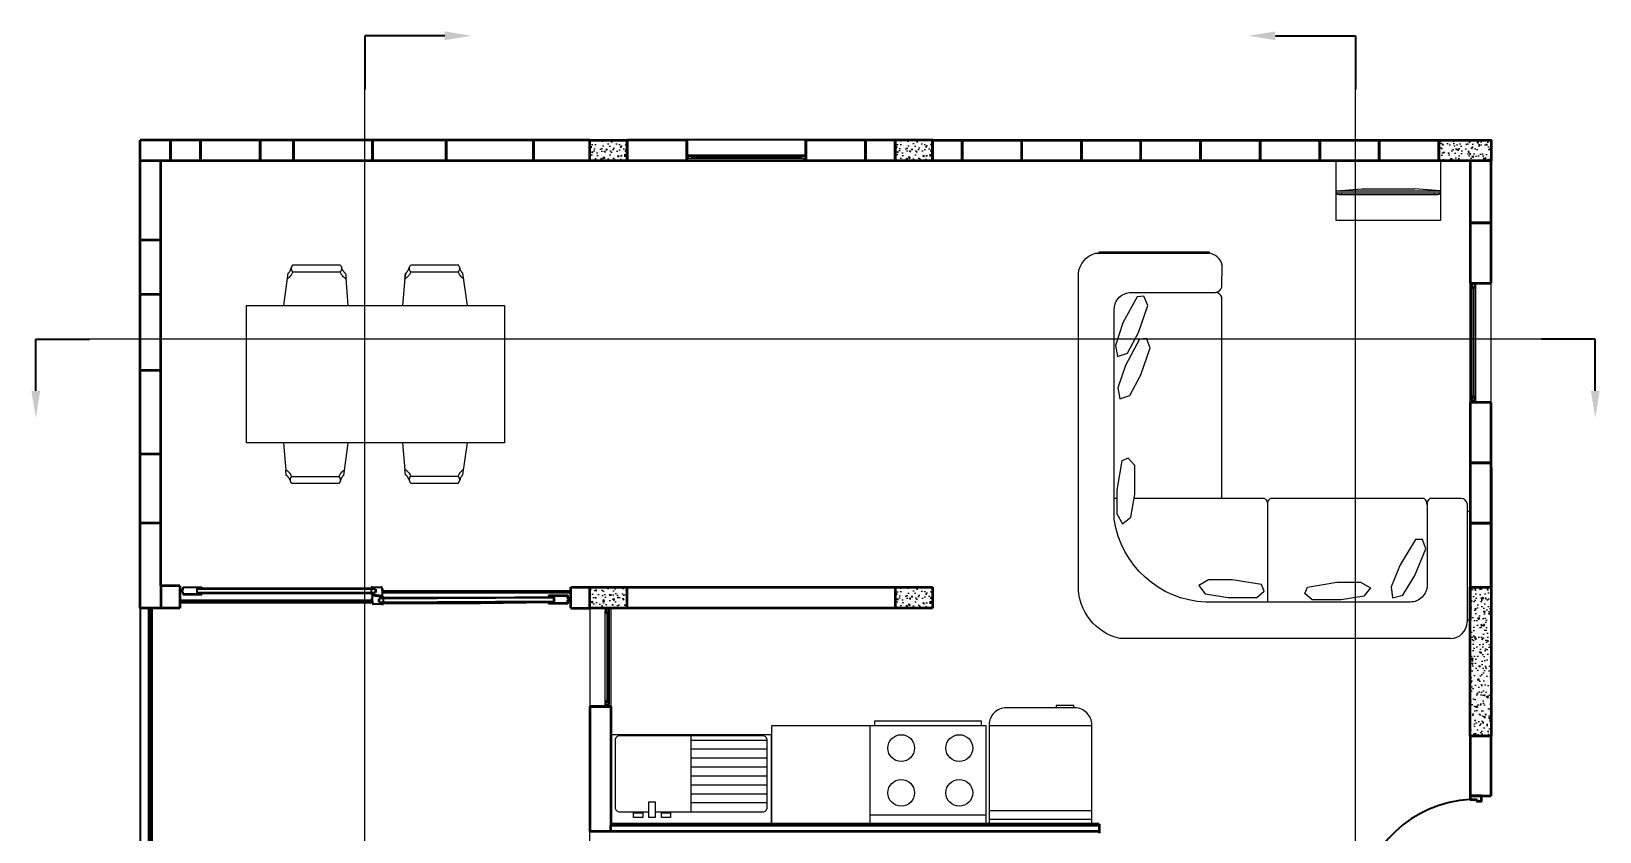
# Model space of a CAD drawing. Header units: inches. Extents: x 15 to 6535, y 214 to 4594.
# Drawn here: x 317.67 to 328.2, y 236.18 to 241.55 of the extents above; entities that cross this region are included whole.
import ezdxf
from ezdxf import colors
from ezdxf.entities.mleader import LeaderData, LeaderLine
from ezdxf.math import Vec2, Vec3

# ---------------------------------------------------------------- set-up
doc = ezdxf.new("R2010")
doc.units = ezdxf.units.IN
doc.header["$MEASUREMENT"] = 0
for name, color, linetype, lineweight in [('A-DOOR-FULL', 4, 'Continuous', 25), ('A-FLOR-FTPT', 6, 'Continuous', 70), ('A-FLOR-PATT', 8, 'Continuous', 18), ('A-FURN', 8, 'Continuous', 18), ('A-GLAZ-FULL', 4, 'Continuous', 18), ('A-WALL-FULL', 7, 'Continuous', 35), ('linee di sezione', 3, 'Continuous', 13)]:
    doc.layers.add(name, color=color, linetype=linetype, lineweight=lineweight)
for name, color, linetype in [('INFISSI_finissimi', 250, 'Continuous'), ('INFISSI_montanti', 30, 'Continuous'), ('INFISSI_vetro', 161, 'Continuous'), ('Layer1', 7, 'Continuous'), ('MURATURE', 5, 'Continuous')]:
    doc.layers.add(name, color=color, linetype=linetype)
doc.styles.get("Standard").update_dxf_attribs({"font": 'Arial.ttf'})

msp = doc.modelspace()

# ---------------------------------------------------------------- hatches: boundary and pattern name
at = {"layer": 'A-FLOR-PATT'}
h = msp.add_hatch(dxfattribs=at)
h.set_pattern_fill('AR-CONC', color=256, scale=0.0005, angle=90, style=0)
h.set_pattern_definition([(140, (238.2658, 259.08838), (0.00796954, 0.091092334), [0.009525, -0.104775]), (85, (238.2658, 259.08838), (-0.09552832, -0.01762141), [0.00762, -0.08382]), (190.451, (238.26646, 259.09597), (-0.08755834, 0.07347125), [0.008095, -0.089045]), (136.1842, (238.2404, 259.08838), (0.02102116, 0.13553952), [0.0142875, -0.1571625]), (186.6356, (238.24215, 259.09967), (-0.12371278, 0.11870212), [0.0121425, -0.1335675]), (81.184, (238.2404, 259.08838), (-0.12371256, 0.1187023), [0.01143, -0.12573]), (111, (238.24675, 259.10108), (0.05113276, 0.07580744), [0.009525, -0.104775]), (56, (238.24675, 259.10108), (-0.09209398, 0.03090101), [0.00762, -0.08382]), (161.4514, (238.25101, 259.10739), (-0.04096143, 0.106708245), [0.008095, -0.089045]), (127.5, (238.265797, 259.088377), (-0.04227752, 0.001544302), [0, -0.082804, 0, -0.08509, 0, -0.0841375]), (97.5, (238.265797, 259.088377), (-0.050090287, 0.033409831), [0, -0.048514, 0, -0.080899, 0, -0.0320675]), (57.5, (238.265797, 259.060056), (0.002864372, 0.067795298), [0, -0.03175, 0, -0.09906, 0, -0.131445]), (47.5, (238.2658, 259.047356), (-0.012713246, 0.07406459), [0, -0.041275, 0, -0.065786, 0, -0.093345])])
h.paths.add_polyline_path([(321.417, 240.819), (321.417, 240.679), (321.667, 240.679), (321.667, 240.819)])
h = msp.add_hatch(dxfattribs=at)
h.set_pattern_fill('AR-CONC', color=256, scale=0.0005, angle=90, style=0)
h.set_pattern_definition([(140, (240.3158, 259.08927), (0.00796954, 0.091092334), [0.009525, -0.104775]), (85, (240.3158, 259.08927), (-0.09552832, -0.01762141), [0.00762, -0.08382]), (190.451, (240.31646, 259.09686), (-0.08755834, 0.07347125), [0.008095, -0.089045]), (136.1842, (240.2904, 259.08927), (0.02102116, 0.13553952), [0.0142875, -0.1571625]), (186.6356, (240.29215, 259.10057), (-0.12371278, 0.11870212), [0.0121425, -0.1335675]), (81.184, (240.2904, 259.08927), (-0.12371256, 0.1187023), [0.01143, -0.12573]), (111, (240.29675, 259.10197), (0.05113276, 0.07580744), [0.009525, -0.104775]), (56, (240.29675, 259.10197), (-0.09209398, 0.03090101), [0.00762, -0.08382]), (161.4514, (240.30101, 259.10829), (-0.04096143, 0.106708245), [0.008095, -0.089045]), (127.5, (240.315797, 259.089272), (-0.04227752, 0.001544302), [0, -0.082804, 0, -0.08509, 0, -0.0841375]), (97.5, (240.315797, 259.08927), (-0.050090287, 0.033409831), [0, -0.048514, 0, -0.080899, 0, -0.0320675]), (57.5, (240.315797, 259.06095), (0.002864372, 0.067795298), [0, -0.03175, 0, -0.09906, 0, -0.131445]), (47.5, (240.3158, 259.04825), (-0.012713246, 0.07406459), [0, -0.041275, 0, -0.065786, 0, -0.093345])])
h.paths.add_polyline_path([(323.467, 240.82), (323.467, 240.68), (323.717, 240.68), (323.717, 240.82)])
h = msp.add_hatch(dxfattribs=at)
h.set_pattern_fill('AR-CONC', color=256, scale=0.0005, angle=90, style=0)
h.set_pattern_definition([(140, (240.3158, 274.09338), (0.00796954, 0.091092334), [0.009525, -0.104775]), (85, (240.3158, 274.09338), (-0.09552832, -0.01762141), [0.00762, -0.08382]), (190.451, (240.31646, 274.10097), (-0.08755834, 0.07347125), [0.008095, -0.089045]), (136.1842, (240.2904, 274.09338), (0.02102116, 0.13553952), [0.0142875, -0.1571625]), (186.6356, (240.29215, 274.10467), (-0.12371278, 0.11870212), [0.0121425, -0.1335675]), (81.184, (240.2904, 274.09338), (-0.12371256, 0.1187023), [0.01143, -0.12573]), (111, (240.29675, 274.10608), (0.05113276, 0.07580744), [0.009525, -0.104775]), (56, (240.29675, 274.10608), (-0.09209398, 0.03090101), [0.00762, -0.08382]), (161.4514, (240.30101, 274.11239), (-0.04096143, 0.106708245), [0.008095, -0.089045]), (127.5, (240.315797, 274.093377), (-0.04227752, 0.001544302), [0, -0.082804, 0, -0.08509, 0, -0.0841375]), (97.5, (240.315797, 274.093377), (-0.050090287, 0.033409831), [0, -0.048514, 0, -0.080899, 0, -0.0320675]), (57.5, (240.315797, 274.065056), (0.002864372, 0.067795298), [0, -0.03175, 0, -0.09906, 0, -0.131445]), (47.5, (240.3158, 274.052356), (-0.012713246, 0.07406459), [0, -0.041275, 0, -0.065786, 0, -0.093345])])
h.paths.add_polyline_path([(327.467, 240.679), (327.467, 240.819), (327.117, 240.819), (327.117, 240.679)])
for points in [[(322.083, 240.69), (322.083, 240.692), (322.069, 240.692), (322.069, 240.713), (322.083, 240.713), (322.083, 240.716), (322.067, 240.716), (322.067, 240.69)], [(322.85, 240.69), (322.85, 240.692), (322.864, 240.692), (322.864, 240.713), (322.85, 240.713), (322.85, 240.716), (322.867, 240.716), (322.867, 240.69)], [(327.363, 239.842), (327.36, 239.842), (327.36, 239.856), (327.339, 239.856), (327.339, 239.842), (327.337, 239.842), (327.337, 239.859), (327.363, 239.859)], [(327.363, 239.075), (327.36, 239.075), (327.36, 239.061), (327.339, 239.061), (327.339, 239.075), (327.337, 239.075), (327.337, 239.059), (327.363, 239.059)], [(321.544, 237.676), (321.544, 237.662), (321.547, 237.662), (321.547, 237.679), (321.52, 237.679), (321.52, 237.676)], [(321.544, 237.021), (321.544, 237.035), (321.547, 237.035), (321.547, 237.019), (321.52, 237.019), (321.52, 237.021)]]:
    msp.add_hatch(color=256, dxfattribs=at).paths.add_polyline_path(points)
h = msp.add_hatch(dxfattribs=at)
h.set_pattern_fill('AR-CONC', color=256, scale=0.0005, angle=90, style=0)
h.set_pattern_definition([(140, (240.3158, 256.08838), (0.00796954, 0.091092334), [0.009525, -0.104775]), (85, (240.3158, 256.08838), (-0.09552832, -0.01762141), [0.00762, -0.08382]), (190.451, (240.31646, 256.09597), (-0.08755834, 0.07347125), [0.008095, -0.089045]), (136.1842, (240.2904, 256.08838), (0.02102116, 0.13553952), [0.0142875, -0.1571625]), (186.6356, (240.29215, 256.09967), (-0.12371278, 0.11870212), [0.0121425, -0.1335675]), (81.184, (240.2904, 256.08838), (-0.12371256, 0.1187023), [0.01143, -0.12573]), (111, (240.29675, 256.10108), (0.05113276, 0.07580744), [0.009525, -0.104775]), (56, (240.29675, 256.10108), (-0.09209398, 0.03090101), [0.00762, -0.08382]), (161.4514, (240.30101, 256.10739), (-0.04096143, 0.10670825), [0.008095, -0.089045]), (127.5, (240.315797, 256.088377), (-0.04227752, 0.001544302), [0, -0.082804, 0, -0.08509, 0, -0.0841375]), (97.5, (240.315797, 256.088377), (-0.050090287, 0.033409831), [0, -0.048514, 0, -0.080899, 0, -0.0320675]), (57.5, (240.315797, 256.060056), (0.002864372, 0.067795298), [0, -0.03175, 0, -0.09906, 0, -0.131445]), (47.5, (240.3158, 256.047356), (-0.012713246, 0.07406459), [0, -0.041275, 0, -0.065786, 0, -0.093345])])
h.paths.add_polyline_path([(321.417, 237.819), (321.417, 237.679), (321.667, 237.679), (321.667, 237.819)])
h = msp.add_hatch(dxfattribs=at)
h.set_pattern_fill('AR-CONC', color=256, scale=0.0005, angle=90, style=0)
h.set_pattern_definition([(140, (240.3158, 256.08838), (0.00796954, 0.091092334), [0.009525, -0.104775]), (85, (240.3158, 256.08838), (-0.09552832, -0.01762141), [0.00762, -0.08382]), (190.451, (240.31646, 256.09597), (-0.08755834, 0.07347125), [0.008095, -0.089045]), (136.1842, (240.2904, 256.08838), (0.02102116, 0.13553952), [0.0142875, -0.1571625]), (186.6356, (240.29215, 256.09967), (-0.12371278, 0.11870212), [0.0121425, -0.1335675]), (81.184, (240.2904, 256.08838), (-0.12371256, 0.1187023), [0.01143, -0.12573]), (111, (240.29675, 256.10108), (0.05113276, 0.07580744), [0.009525, -0.104775]), (56, (240.29675, 256.10108), (-0.09209398, 0.03090101), [0.00762, -0.08382]), (161.4514, (240.30101, 256.10739), (-0.04096143, 0.106708245), [0.008095, -0.089045]), (127.5, (240.315797, 256.088377), (-0.04227752, 0.001544302), [0, -0.082804, 0, -0.08509, 0, -0.0841375]), (97.5, (240.315797, 256.088377), (-0.050090287, 0.033409831), [0, -0.048514, 0, -0.080899, 0, -0.0320675]), (57.5, (240.315797, 256.060056), (0.002864372, 0.067795298), [0, -0.03175, 0, -0.09906, 0, -0.131445]), (47.5, (240.3158, 256.047356), (-0.012713246, 0.07406459), [0, -0.041275, 0, -0.065786, 0, -0.093345])])
h.paths.add_polyline_path([(323.467, 237.819), (323.467, 237.679), (323.717, 237.679), (323.717, 237.819)])
h = msp.add_hatch(dxfattribs=at)
h.set_pattern_fill('AR-CONC', color=256, scale=0.0005, angle=90, style=0)
h.set_pattern_definition([(140, (240.3158, 256.08338), (0.00796954, 0.091092334), [0.009525, -0.104775]), (85, (240.3158, 256.08338), (-0.09552832, -0.01762141), [0.00762, -0.08382]), (190.451, (240.31646, 256.09097), (-0.08755834, 0.07347125), [0.008095, -0.089045]), (136.1842, (240.2904, 256.08338), (0.02102116, 0.13553952), [0.0142875, -0.1571625]), (186.6356, (240.29215, 256.09467), (-0.12371278, 0.11870212), [0.0121425, -0.1335675]), (81.184, (240.2904, 256.08338), (-0.12371256, 0.1187023), [0.01143, -0.12573]), (111, (240.29675, 256.09608), (0.05113276, 0.07580744), [0.009525, -0.104775]), (56, (240.29675, 256.09608), (-0.09209398, 0.03090101), [0.00762, -0.08382]), (161.4514, (240.30101, 256.10239), (-0.04096143, 0.106708245), [0.008095, -0.089045]), (127.5, (240.315797, 256.083377), (-0.04227752, 0.001544302), [0, -0.082804, 0, -0.08509, 0, -0.0841375]), (97.5, (240.315797, 256.083377), (-0.050090287, 0.033409831), [0, -0.048514, 0, -0.080899, 0, -0.0320675]), (57.5, (240.315797, 256.055056), (0.002864372, 0.067795298), [0, -0.03175, 0, -0.09906, 0, -0.131445]), (47.5, (240.3158, 256.042356), (-0.012713246, 0.07406459), [0, -0.041275, 0, -0.065786, 0, -0.093345])])
h.paths.add_polyline_path([(327.327, 236.819), (327.467, 236.819), (327.467, 237.819), (327.327, 237.819)])

# ---------------------------------------------------------------- linework, layer by layer
for p, q in [((318.686, 237.787), (318.665, 237.787)), ((318.686, 237.8), (318.686, 237.818)), ((318.686, 237.769), (318.686, 237.787)), ((318.779, 237.811), (318.812, 237.811)), ((318.779, 237.776), (318.812, 237.776)), ((318.8, 237.818), (318.812, 237.818)), ((318.8, 237.769), (318.812, 237.769)), ((318.812, 237.811), (318.812, 237.818)), ((318.812, 237.776), (318.812, 237.769)), ((319.956, 237.82), (319.948, 237.82)), ((319.948, 237.82), (319.948, 237.771)), ((319.948, 237.771), (319.954, 237.77)), ((320.031, 237.753), (320.025, 237.754)), ((320.031, 237.704), (320.031, 237.753)), ((318.397, 237.679), (318.397, 231.749)), ((320.023, 237.704), (320.031, 237.704))]:
    msp.add_line(p, q)
at = {"layer": 'A-DOOR-FULL'}
msp.add_arc((327.37, 235.597), 0.798, 93.0933, 173.3637, dxfattribs=at)
at = {"layer": 'A-FLOR-FTPT'}
msp.add_line((318.467, 231.749), (318.467, 237.679), dxfattribs=at)
at = {"layer": 'A-FURN'}
for p, q in [((326.427, 240.479), (326.6, 240.493)), ((326.6, 240.493), (326.953, 240.493)), ((327.127, 240.479), (326.953, 240.493)), ((326.427, 240.459), (326.427, 240.479)), ((326.427, 240.479), (327.127, 240.479)), ((326.427, 240.464), (327.127, 240.464)), ((326.466, 240.453), (326.466, 240.464)), ((326.466, 240.453), (327.088, 240.453)), ((327.088, 240.453), (327.088, 240.464)), ((327.127, 240.459), (327.127, 240.479)), ((319.741, 239.979), (319.421, 239.979)), ((319.752, 239.956), (319.751, 239.961)), ((319.751, 239.954), (319.751, 239.961)), ((320.202, 239.956), (320.204, 239.963)), ((320.534, 239.979), (320.214, 239.979)), ((319.39, 239.926), (319.359, 239.709)), ((319.39, 239.926), (319.39, 239.926)), ((319.411, 239.954), (319.413, 239.947)), ((319.413, 239.947), (319.416, 239.941)), ((319.416, 239.941), (319.421, 239.936)), ((319.421, 239.936), (319.741, 239.936)), ((319.741, 239.936), (319.746, 239.941)), ((319.749, 239.947), (319.751, 239.954)), ((319.777, 239.926), (319.776, 239.926)), ((319.777, 239.926), (319.78, 239.891)), ((319.795, 239.709), (319.78, 239.891)), ((320.175, 239.891), (320.159, 239.709)), ((320.175, 239.891), (320.178, 239.926)), ((320.178, 239.926), (320.176, 239.902)), ((320.178, 239.926), (320.178, 239.926)), ((320.204, 239.954), (320.205, 239.947)), ((320.205, 239.947), (320.209, 239.941)), ((320.209, 239.941), (320.214, 239.936)), ((320.214, 239.936), (320.534, 239.936)), ((320.534, 239.936), (320.538, 239.941)), ((320.542, 239.947), (320.544, 239.954)), ((320.596, 239.709), (320.565, 239.926)), ((320.565, 239.926), (320.565, 239.926)), ((327.327, 239.059), (327.327, 239.859)), ((327.467, 239.059), (327.467, 239.859)), ((319.359, 238.786), (319.375, 238.604)), ((319.765, 238.569), (319.795, 238.786)), ((320.159, 238.788), (320.175, 238.607)), ((320.565, 238.572), (320.596, 238.788)), ((319.378, 238.569), (319.375, 238.604)), ((320.178, 238.572), (320.175, 238.607)), ((319.378, 238.569), (319.378, 238.569)), ((319.402, 238.539), (319.404, 238.534)), ((319.405, 238.548), (319.404, 238.541)), ((319.404, 238.541), (319.404, 238.534)), ((319.414, 238.559), (319.409, 238.554)), ((319.733, 238.559), (319.414, 238.559)), ((319.414, 238.516), (319.733, 238.516)), ((319.738, 238.554), (319.733, 238.559)), ((319.742, 238.548), (319.738, 238.554)), ((319.743, 238.541), (319.742, 238.548)), ((319.765, 238.569), (319.765, 238.569)), ((320.178, 238.572), (320.178, 238.572)), ((320.202, 238.542), (320.204, 238.537)), ((320.205, 238.55), (320.204, 238.544)), ((320.204, 238.544), (320.204, 238.537)), ((320.214, 238.562), (320.209, 238.557)), ((320.534, 238.562), (320.214, 238.562)), ((320.214, 238.518), (320.534, 238.518)), ((320.538, 238.557), (320.534, 238.562)), ((320.542, 238.55), (320.538, 238.557)), ((320.544, 238.544), (320.542, 238.55)), ((320.565, 238.572), (320.565, 238.572)), ((324.955, 238.413), (324.938, 238.413)), ((327.038, 238.381), (327.038, 237.833)), ((327.266, 238.414), (327.056, 238.414)), ((327.309, 237.587), (327.309, 238.376)), ((321.417, 237.679), (321.417, 237.019)), ((321.557, 237.679), (321.557, 237.019)), ((322.637, 236.229), (321.557, 236.229)), ((322.637, 236.229), (323.297, 236.229)), ((324.077, 236.229), (323.297, 236.229)), ((324.097, 236.229), (324.787, 236.229))]:
    msp.add_line(p, q, dxfattribs=at)
at = {"layer": 'A-FURN', "ltscale": 0.04}
msp.add_line((327.467, 237.669), (327.467, 237.619), dxfattribs=at)
at = {"layer": 'A-FURN', "ltscale": 1.5}
msp.add_line((321.417, 235.679), (321.417, 236.179), dxfattribs=at)
at = {"layer": 'A-FURN'}
for points in [[(327.127, 240.279), (326.427, 240.279), (326.427, 240.679), (327.127, 240.679)], [(325.574, 240.06), (324.837, 240.06), (324.837, 240.069), (325.574, 240.069)], [(319.112, 238.788), (319.112, 239.709), (320.843, 239.709), (320.843, 238.788)], [(327.327, 237.598), (327.309, 237.598), (327.309, 238.328), (327.327, 238.328)], [(321.772, 236.305), (321.772, 236.274), (321.709, 236.274), (321.709, 236.305)], [(321.855, 236.378), (321.855, 236.274), (321.813, 236.274), (321.813, 236.378)], [(321.959, 236.305), (321.959, 236.274), (321.897, 236.274), (321.897, 236.305)]]:
    msp.add_lwpolyline(points, close=True, dxfattribs=at)
for points in [[(319.407, 239.945), (319.41, 239.954), (319.411, 239.961)], [(319.421, 239.979), (319.416, 239.974), (319.413, 239.968), (319.411, 239.961), (319.411, 239.954)], [(319.751, 239.961), (319.749, 239.968), (319.746, 239.974), (319.741, 239.979)], [(320.214, 239.979), (320.209, 239.974), (320.205, 239.968), (320.204, 239.961)], [(320.204, 239.961), (320.204, 239.954)], [(320.544, 239.954), (320.544, 239.961), (320.542, 239.968), (320.538, 239.974), (320.534, 239.979)], [(320.548, 239.945), (320.545, 239.954), (320.543, 239.962), (320.543, 239.962)], [(319.746, 239.941), (319.749, 239.947)], [(320.538, 239.941), (320.542, 239.947)], [(324.996, 239.592), (324.945, 239.441), (324.959, 239.367), (325.027, 239.389), (325.1, 239.527), (325.163, 239.71), (325.137, 239.771), (325.091, 239.767), (324.996, 239.592)], [(325.012, 239.307), (324.961, 239.157), (324.975, 239.083), (325.042, 239.105), (325.116, 239.243), (325.179, 239.426), (325.153, 239.487), (325.106, 239.483), (325.012, 239.307)], [(324.955, 238.469), (324.955, 238.311), (324.993, 238.245), (325.049, 238.288), (325.075, 238.441), (325.075, 238.635), (325.03, 238.685), (324.988, 238.666), (324.955, 238.469)], [(319.404, 238.534), (319.405, 238.527), (319.409, 238.521), (319.414, 238.516)], [(319.409, 238.554), (319.405, 238.548)], [(319.733, 238.516), (319.738, 238.521), (319.742, 238.527), (319.743, 238.534), (319.743, 238.541)], [(319.748, 238.55), (319.745, 238.541), (319.743, 238.534)], [(320.204, 238.537), (320.205, 238.53), (320.209, 238.524), (320.214, 238.518)], [(320.209, 238.557), (320.205, 238.55)], [(320.534, 238.518), (320.538, 238.524), (320.542, 238.53), (320.544, 238.537), (320.544, 238.544)], [(320.548, 238.553), (320.545, 238.544), (320.544, 238.537)], [(326.856, 237.969), (326.796, 237.822), (326.805, 237.747), (326.874, 237.765), (326.956, 237.897), (327.029, 238.076), (327.007, 238.139), (326.961, 238.138), (326.856, 237.969)], [(325.73, 237.868), (325.571, 237.868), (325.505, 237.831), (325.548, 237.775), (325.702, 237.749), (325.895, 237.749), (325.945, 237.793), (325.927, 237.836), (325.73, 237.868)], [(326.432, 237.852), (326.591, 237.852), (326.657, 237.815), (326.614, 237.759), (326.46, 237.733), (326.267, 237.733), (326.217, 237.777), (326.236, 237.82), (326.432, 237.852)], [(324.667, 237.009), (324.667, 237.026), (324.547, 237.026), (324.547, 237.009)], [(324.047, 236.889), (324.047, 236.919), (323.327, 236.919), (323.327, 236.889)], [(322.637, 236.229), (322.637, 236.829), (321.557, 236.829), (321.557, 236.229)], [(322.097, 236.311), (322.097, 236.821)], [(323.297, 236.889), (322.637, 236.889), (322.637, 236.229)], [(324.077, 236.229), (324.077, 236.889), (323.297, 236.889), (323.297, 236.229)], [(324.787, 236.229), (324.787, 236.889), (324.097, 236.889), (324.097, 236.229)], [(322.607, 236.791), (322.097, 236.791)], [(322.607, 236.731), (322.097, 236.731)], [(322.607, 236.671), (322.097, 236.671)], [(322.607, 236.611), (322.097, 236.611)], [(322.607, 236.551), (322.097, 236.551)], [(322.607, 236.491), (322.097, 236.491)], [(322.607, 236.431), (322.097, 236.431)], [(322.607, 236.371), (322.097, 236.371)], [(324.077, 236.289), (323.297, 236.289)], [(324.787, 236.319), (324.097, 236.319)], [(324.787, 236.259), (324.097, 236.259)]]:
    msp.add_lwpolyline(points, dxfattribs=at)
for points in [[(327.194, 237.474), (324.974, 237.474, -0.34476), (324.697, 237.823), (324.697, 239.922, -0.319234), (324.812, 240.06), (325.574, 240.06)], [(327.038, 237.833, -0.414214), (326.924, 237.719), (325.552, 237.719, -0.362673), (324.938, 238.274), (324.938, 239.684, -0.414214), (325.051, 239.797), (325.617, 239.797, 0.300115), (325.659, 239.831), (325.662, 239.98, 0.329904), (325.57, 240.06)], [(325.648, 238.413, 0.140108), (325.659, 238.424), (325.659, 239.764, 0.300115), (325.617, 239.797)], [(325.966, 238.387, 0.342193), (325.944, 238.413), (325.07, 238.413)], [(327.019, 238.414), (325.988, 238.413, 0.343088), (325.966, 238.387), (325.966, 237.719)], [(324.787, 236.889), (324.787, 236.895, 0.414214), (324.673, 237.009), (324.211, 237.009, 0.414214), (324.097, 236.895), (324.097, 236.889)], [(321.855, 236.311), (322.577, 236.311, 0.414214), (322.607, 236.341), (322.607, 236.791, 0.414214), (322.577, 236.821), (321.617, 236.821, 0.414214), (321.587, 236.791), (321.587, 236.341, 0.414214), (321.617, 236.311), (321.813, 236.311)]]:
    msp.add_lwpolyline(points, format="xyb", dxfattribs=at)
for centre in [(323.507, 236.739), (323.897, 236.739), (323.507, 236.439), (323.897, 236.439)]:
    msp.add_circle(centre, 0.09, dxfattribs=at)
for centre, radius, start, end in [((326.456, 240.525), 0.072, 245.9345, 277.8122), ((327.097, 240.525), 0.072, 262.1878, 294.0655), ((326.992, 238.377), 0.0457, 353.9607, 54.0385), ((327.083, 238.377), 0.0457, 125.9615, 186.0393), ((327.266, 238.371), 0.0425, 7.0799, 90), ((327.193, 237.589), 0.115, 270.4258, 358.9721)]:
    msp.add_arc(centre, radius, start, end, dxfattribs=at)
for points in [[(319.388, 239.89), (319.387, 239.89), (319.386, 239.89), (319.385, 239.89)], [(319.391, 239.892), (319.39, 239.891), (319.389, 239.891), (319.388, 239.89)], [(319.39, 239.926), (319.391, 239.926), (319.391, 239.926), (319.392, 239.927)], [(319.394, 239.894), (319.393, 239.893), (319.392, 239.892), (319.391, 239.892)], [(319.392, 239.927), (319.393, 239.927), (319.394, 239.928), (319.395, 239.929)], [(319.397, 239.897), (319.396, 239.896), (319.395, 239.895), (319.394, 239.894)], [(319.4, 239.9), (319.399, 239.899), (319.398, 239.898), (319.397, 239.897)], [(319.405, 239.943), (319.406, 239.943), (319.407, 239.944), (319.407, 239.945)], [(319.409, 239.91), (319.408, 239.908), (319.407, 239.907), (319.406, 239.906)], [(319.412, 239.914), (319.411, 239.912), (319.41, 239.911), (319.409, 239.91)], [(319.421, 239.936), (319.42, 239.932), (319.419, 239.929), (319.418, 239.926)], [(319.744, 239.926), (319.743, 239.929), (319.742, 239.932), (319.741, 239.936)], [(319.748, 239.919), (319.747, 239.921), (319.745, 239.924), (319.744, 239.926)], [(319.754, 239.91), (319.752, 239.912), (319.75, 239.915), (319.748, 239.919)], [(319.752, 239.956), (319.757, 239.945), (319.758, 239.944), (319.759, 239.943)], [(319.757, 239.906), (319.756, 239.908), (319.755, 239.909), (319.754, 239.91)], [(319.765, 239.935), (319.766, 239.934), (319.767, 239.932), (319.768, 239.931)], [(319.768, 239.931), (319.769, 239.93), (319.77, 239.929), (319.771, 239.929)], [(319.773, 239.892), (319.772, 239.893), (319.771, 239.893), (319.77, 239.894)], [(319.771, 239.929), (319.772, 239.928), (319.773, 239.927), (319.774, 239.927)], [(319.776, 239.891), (319.775, 239.891), (319.774, 239.891), (319.773, 239.892)], [(319.774, 239.927), (319.775, 239.926), (319.776, 239.926), (319.777, 239.926)], [(319.78, 239.891), (319.779, 239.89), (319.778, 239.891), (319.776, 239.891)], [(320.178, 239.891), (320.177, 239.891), (320.176, 239.89), (320.175, 239.891)], [(320.178, 239.926), (320.179, 239.926), (320.18, 239.926), (320.181, 239.927)], [(320.182, 239.892), (320.18, 239.891), (320.179, 239.891), (320.178, 239.891)], [(320.181, 239.927), (320.182, 239.927), (320.183, 239.928), (320.184, 239.929)], [(320.185, 239.894), (320.184, 239.893), (320.183, 239.893), (320.182, 239.892)], [(320.184, 239.929), (320.185, 239.929), (320.186, 239.93), (320.187, 239.931)], [(320.187, 239.931), (320.188, 239.932), (320.189, 239.934), (320.19, 239.935)], [(320.196, 239.943), (320.197, 239.944), (320.198, 239.945), (320.202, 239.956)], [(320.201, 239.91), (320.2, 239.909), (320.199, 239.908), (320.198, 239.906)], [(320.207, 239.919), (320.205, 239.915), (320.203, 239.912), (320.201, 239.91)], [(320.21, 239.926), (320.209, 239.924), (320.208, 239.921), (320.207, 239.919)], [(320.214, 239.936), (320.213, 239.932), (320.211, 239.929), (320.21, 239.926)], [(320.537, 239.926), (320.536, 239.929), (320.535, 239.932), (320.534, 239.936)], [(320.546, 239.91), (320.545, 239.911), (320.544, 239.912), (320.543, 239.914)], [(320.549, 239.906), (320.548, 239.907), (320.547, 239.909), (320.546, 239.91)], [(320.548, 239.945), (320.548, 239.944), (320.549, 239.943), (320.549, 239.943)], [(320.558, 239.897), (320.557, 239.898), (320.556, 239.899), (320.555, 239.9)], [(320.561, 239.894), (320.56, 239.895), (320.559, 239.896), (320.558, 239.897)], [(320.56, 239.929), (320.561, 239.928), (320.562, 239.927), (320.562, 239.927)], [(320.564, 239.892), (320.563, 239.892), (320.562, 239.893), (320.561, 239.894)], [(320.562, 239.927), (320.563, 239.926), (320.564, 239.926), (320.565, 239.926)], [(320.567, 239.89), (320.566, 239.891), (320.565, 239.891), (320.564, 239.892)], [(320.57, 239.89), (320.569, 239.89), (320.568, 239.89), (320.567, 239.89)], [(319.375, 238.604), (319.376, 238.605), (319.377, 238.604), (319.378, 238.604)], [(319.378, 238.604), (319.379, 238.604), (319.38, 238.604), (319.381, 238.603)], [(319.381, 238.603), (319.383, 238.602), (319.384, 238.602), (319.385, 238.601)], [(319.755, 238.595), (319.756, 238.596), (319.757, 238.597), (319.758, 238.598)], [(319.758, 238.598), (319.759, 238.599), (319.76, 238.6), (319.761, 238.601)], [(319.761, 238.601), (319.762, 238.602), (319.763, 238.603), (319.764, 238.603)], [(319.764, 238.603), (319.765, 238.604), (319.766, 238.604), (319.767, 238.604)], [(319.767, 238.604), (319.768, 238.605), (319.769, 238.605), (319.77, 238.605)], [(320.175, 238.607), (320.176, 238.607), (320.177, 238.607), (320.178, 238.607)], [(320.178, 238.607), (320.179, 238.607), (320.18, 238.606), (320.182, 238.606)], [(320.182, 238.606), (320.183, 238.605), (320.184, 238.604), (320.185, 238.603)], [(320.555, 238.598), (320.556, 238.599), (320.557, 238.6), (320.558, 238.601)], [(320.558, 238.601), (320.559, 238.602), (320.56, 238.603), (320.561, 238.604)], [(320.561, 238.604), (320.562, 238.605), (320.563, 238.605), (320.564, 238.606)], [(320.564, 238.606), (320.565, 238.607), (320.566, 238.607), (320.567, 238.607)], [(320.567, 238.607), (320.568, 238.607), (320.569, 238.608), (320.57, 238.607)], [(319.381, 238.568), (319.38, 238.569), (319.379, 238.569), (319.378, 238.569)], [(319.384, 238.566), (319.383, 238.567), (319.382, 238.568), (319.381, 238.568)], [(319.387, 238.564), (319.386, 238.565), (319.385, 238.566), (319.384, 238.566)], [(319.39, 238.56), (319.389, 238.561), (319.388, 238.563), (319.387, 238.564)], [(319.402, 238.539), (319.398, 238.55), (319.397, 238.551), (319.396, 238.552)], [(319.397, 238.589), (319.399, 238.587), (319.4, 238.586), (319.401, 238.585)], [(319.401, 238.585), (319.403, 238.583), (319.405, 238.58), (319.407, 238.576)], [(319.407, 238.576), (319.408, 238.574), (319.409, 238.571), (319.41, 238.569)], [(319.41, 238.569), (319.411, 238.566), (319.412, 238.563), (319.414, 238.559)], [(319.733, 238.559), (319.735, 238.563), (319.736, 238.566), (319.737, 238.569)], [(319.743, 238.581), (319.744, 238.583), (319.745, 238.584), (319.746, 238.585)], [(319.746, 238.585), (319.747, 238.587), (319.748, 238.588), (319.749, 238.589)], [(319.749, 238.552), (319.749, 238.552), (319.748, 238.551), (319.748, 238.55)], [(319.762, 238.568), (319.762, 238.568), (319.761, 238.567), (319.76, 238.566)], [(319.765, 238.569), (319.764, 238.569), (319.763, 238.569), (319.762, 238.568)], [(320.181, 238.571), (320.18, 238.572), (320.179, 238.572), (320.178, 238.572)], [(320.184, 238.569), (320.183, 238.57), (320.182, 238.57), (320.181, 238.571)], [(320.187, 238.566), (320.186, 238.567), (320.185, 238.568), (320.184, 238.569)], [(320.19, 238.563), (320.189, 238.564), (320.188, 238.565), (320.187, 238.566)], [(320.202, 238.542), (320.198, 238.552), (320.197, 238.554), (320.196, 238.555)], [(320.198, 238.591), (320.199, 238.59), (320.2, 238.589), (320.201, 238.588)], [(320.201, 238.588), (320.203, 238.585), (320.205, 238.583), (320.207, 238.578)], [(320.207, 238.578), (320.208, 238.576), (320.209, 238.573), (320.21, 238.571)], [(320.21, 238.571), (320.211, 238.568), (320.213, 238.565), (320.214, 238.562)], [(320.534, 238.562), (320.535, 238.565), (320.536, 238.568), (320.537, 238.571)], [(320.543, 238.584), (320.544, 238.585), (320.545, 238.587), (320.546, 238.588)], [(320.546, 238.588), (320.547, 238.589), (320.548, 238.59), (320.549, 238.591)], [(320.549, 238.555), (320.549, 238.554), (320.548, 238.553), (320.548, 238.553)], [(320.562, 238.571), (320.562, 238.571), (320.561, 238.57), (320.56, 238.569)], [(320.565, 238.572), (320.564, 238.572), (320.563, 238.572), (320.562, 238.571)]]:
    msp.add_open_spline(points, degree=3, dxfattribs=at)
for points, knots in [([(319.395, 239.929), (319.397, 239.93), (319.399, 239.934), (319.403, 239.939), (319.405, 239.941), (319.405, 239.943)], [-0.8333326, -0.8333326, -0.8333326, -0.8333326, -0.6666667, -0.5833333, -0.5000001, -0.5000001, -0.5000001, -0.5000001]), ([(319.406, 239.906), (319.405, 239.905), (319.403, 239.903), (319.401, 239.901), (319.4, 239.9)], [0.416667, 0.416667, 0.416667, 0.416667, 0.5, 0.5833333, 0.5833333, 0.5833333, 0.5833333]), ([(319.418, 239.926), (319.417, 239.924), (319.415, 239.919), (319.413, 239.916), (319.412, 239.914)], [0.0833336, 0.0833336, 0.0833336, 0.0833336, 0.1666667, 0.2499995, 0.2499995, 0.2499995, 0.2499995]), ([(319.77, 239.894), (319.769, 239.895), (319.767, 239.897), (319.764, 239.9), (319.76, 239.903), (319.758, 239.905), (319.757, 239.906)], [-0.75, -0.75, -0.75, -0.75, -0.6666667, -0.5833333, -0.5, -0.4166668, -0.4166668, -0.4166668, -0.4166668]), ([(319.759, 239.943), (319.76, 239.941), (319.762, 239.939), (319.764, 239.936), (319.765, 239.935)], [-0.4999999, -0.4999999, -0.4999999, -0.4999999, -0.4166667, -0.3333333, -0.3333333, -0.3333333, -0.3333333]), ([(320.191, 239.9), (320.19, 239.899), (320.188, 239.897), (320.186, 239.895), (320.185, 239.894)], [0.5833334, 0.5833334, 0.5833334, 0.5833334, 0.6666667, 0.75, 0.75, 0.75, 0.75]), ([(320.19, 239.935), (320.191, 239.936), (320.193, 239.939), (320.195, 239.941), (320.196, 239.943)], [0.3333333, 0.3333333, 0.3333333, 0.3333333, 0.4166667, 0.4999999, 0.4999999, 0.4999999, 0.4999999]), ([(320.198, 239.906), (320.196, 239.905), (320.194, 239.903), (320.192, 239.901), (320.191, 239.9)], [0.4166668, 0.4166668, 0.4166668, 0.4166668, 0.5, 0.5833333, 0.5833333, 0.5833333, 0.5833333]), ([(320.543, 239.914), (320.542, 239.916), (320.54, 239.919), (320.538, 239.924), (320.537, 239.927)], [-0.2499995, -0.2499995, -0.2499995, -0.2499995, -0.1666667, -0.0833336, -0.0833336, -0.0833336, -0.0833336]), ([(320.549, 239.943), (320.55, 239.941), (320.552, 239.939), (320.555, 239.935), (320.557, 239.931), (320.559, 239.929), (320.56, 239.929)], [0.5000001, 0.5000001, 0.5000001, 0.5000001, 0.5833333, 0.6666667, 0.75, 0.8333326, 0.8333326, 0.8333326, 0.8333326]), ([(320.555, 239.9), (320.554, 239.901), (320.552, 239.903), (320.55, 239.905), (320.549, 239.906)], [-0.5833333, -0.5833333, -0.5833333, -0.5833333, -0.5, -0.416667, -0.416667, -0.416667, -0.416667]), ([(319.385, 238.601), (319.386, 238.6), (319.388, 238.598), (319.39, 238.596), (319.391, 238.595)], [-0.75, -0.75, -0.75, -0.75, -0.6666667, -0.5833334, -0.5833334, -0.5833334, -0.5833334]), ([(319.391, 238.595), (319.392, 238.594), (319.394, 238.592), (319.396, 238.59), (319.397, 238.589)], [-0.5833333, -0.5833333, -0.5833333, -0.5833333, -0.5, -0.4166668, -0.4166668, -0.4166668, -0.4166668]), ([(319.749, 238.589), (319.75, 238.59), (319.752, 238.592), (319.754, 238.594), (319.755, 238.595)], [0.416667, 0.416667, 0.416667, 0.416667, 0.5, 0.5833333, 0.5833333, 0.5833333, 0.5833333]), ([(320.185, 238.603), (320.186, 238.603), (320.188, 238.601), (320.19, 238.598), (320.191, 238.597)], [-0.75, -0.75, -0.75, -0.75, -0.6666667, -0.5833334, -0.5833334, -0.5833334, -0.5833334]), ([(320.191, 238.597), (320.192, 238.596), (320.194, 238.594), (320.196, 238.592), (320.198, 238.591)], [-0.5833333, -0.5833333, -0.5833333, -0.5833333, -0.5, -0.4166668, -0.4166668, -0.4166668, -0.4166668]), ([(320.549, 238.591), (320.55, 238.592), (320.552, 238.594), (320.554, 238.597), (320.555, 238.598)], [0.416667, 0.416667, 0.416667, 0.416667, 0.5, 0.5833333, 0.5833333, 0.5833333, 0.5833333]), ([(319.396, 238.552), (319.395, 238.554), (319.393, 238.556), (319.391, 238.559), (319.39, 238.56)], [-0.4999999, -0.4999999, -0.4999999, -0.4999999, -0.4166667, -0.3333333, -0.3333333, -0.3333333, -0.3333333]), ([(319.737, 238.569), (319.738, 238.571), (319.74, 238.576), (319.742, 238.579), (319.743, 238.581)], [0.0833336, 0.0833336, 0.0833336, 0.0833336, 0.1666667, 0.2499995, 0.2499995, 0.2499995, 0.2499995]), ([(319.76, 238.566), (319.758, 238.565), (319.755, 238.561), (319.752, 238.556), (319.75, 238.554), (319.749, 238.552)], [-0.8333326, -0.8333326, -0.8333326, -0.8333326, -0.6666667, -0.5833333, -0.5000001, -0.5000001, -0.5000001, -0.5000001]), ([(320.196, 238.555), (320.195, 238.556), (320.193, 238.559), (320.191, 238.561), (320.19, 238.563)], [-0.4999999, -0.4999999, -0.4999999, -0.4999999, -0.4166667, -0.3333333, -0.3333333, -0.3333333, -0.3333333]), ([(320.537, 238.571), (320.538, 238.574), (320.54, 238.579), (320.542, 238.582), (320.543, 238.584)], [0.0833336, 0.0833336, 0.0833336, 0.0833336, 0.1666667, 0.2499995, 0.2499995, 0.2499995, 0.2499995]), ([(320.56, 238.569), (320.558, 238.567), (320.555, 238.564), (320.552, 238.559), (320.55, 238.556), (320.549, 238.555)], [-0.8333326, -0.8333326, -0.8333326, -0.8333326, -0.6666667, -0.5833333, -0.5000001, -0.5000001, -0.5000001, -0.5000001])]:
    msp.add_open_spline(points, degree=3, knots=knots, dxfattribs=at)
at = {"layer": 'A-GLAZ-FULL'}
for p, q in [((322.067, 240.716), (322.85, 240.716)), ((322.867, 240.716), (322.067, 240.716)), ((322.079, 240.696), (322.079, 240.709)), ((322.079, 240.709), (322.108, 240.709)), ((322.841, 240.705), (322.098, 240.705)), ((322.098, 240.705), (322.098, 240.7)), ((322.841, 240.7), (322.098, 240.7)), ((322.108, 240.705), (322.108, 240.709)), ((322.108, 240.696), (322.108, 240.7)), ((322.86, 240.709), (322.831, 240.709)), ((322.831, 240.705), (322.831, 240.709)), ((322.831, 240.696), (322.831, 240.7)), ((322.841, 240.7), (322.841, 240.705)), ((322.85, 240.713), (322.85, 240.716)), ((322.867, 240.69), (322.067, 240.69)), ((322.079, 240.696), (322.108, 240.696)), ((322.86, 240.696), (322.831, 240.696)), ((322.85, 240.69), (322.85, 240.692)), ((322.85, 240.692), (322.864, 240.692)), ((327.337, 239.859), (327.337, 239.059)), ((327.337, 239.842), (327.337, 239.859)), ((327.36, 239.856), (327.339, 239.856)), ((327.36, 239.842), (327.36, 239.856)), ((327.363, 239.859), (327.363, 239.059)), ((327.337, 239.059), (327.337, 239.842)), ((327.339, 239.842), (327.337, 239.842)), ((327.343, 239.852), (327.343, 239.823)), ((327.356, 239.852), (327.343, 239.852)), ((327.347, 239.823), (327.343, 239.823)), ((327.347, 239.833), (327.347, 239.09)), ((327.352, 239.833), (327.347, 239.833)), ((327.352, 239.833), (327.352, 239.09)), ((327.356, 239.823), (327.352, 239.823)), ((327.356, 239.852), (327.356, 239.823)), ((327.363, 239.842), (327.36, 239.842)), ((327.343, 239.071), (327.343, 239.1)), ((327.347, 239.1), (327.343, 239.1)), ((327.356, 239.071), (327.343, 239.071)), ((327.347, 239.09), (327.352, 239.09)), ((327.356, 239.1), (327.352, 239.1)), ((327.356, 239.071), (327.356, 239.1)), ((321.52, 237.679), (321.52, 237.662)), ((321.52, 237.676), (321.544, 237.676)), ((321.544, 237.676), (321.52, 237.676)), ((321.52, 237.035), (321.52, 237.662)), ((321.527, 237.668), (321.527, 237.643)), ((321.54, 237.668), (321.527, 237.668)), ((321.531, 237.653), (321.531, 237.048)), ((321.536, 237.653), (321.531, 237.653)), ((321.536, 237.653), (321.536, 237.048)), ((321.54, 237.679), (321.54, 237.058)), ((321.54, 237.668), (321.54, 237.643)), ((321.544, 237.662), (321.544, 237.676)), ((321.544, 237.662), (321.544, 237.676)), ((321.544, 237.662), (321.547, 237.662)), ((321.547, 237.662), (321.544, 237.662)), ((321.547, 237.679), (321.547, 237.662)), ((321.547, 237.662), (321.547, 237.035)), ((321.531, 237.643), (321.527, 237.643)), ((321.54, 237.643), (321.536, 237.643)), ((321.52, 237.019), (321.52, 237.035)), ((321.52, 237.021), (321.544, 237.021)), ((321.527, 237.029), (321.527, 237.058)), ((321.531, 237.058), (321.527, 237.058)), ((321.54, 237.029), (321.527, 237.029)), ((321.531, 237.048), (321.536, 237.048)), ((321.54, 237.058), (321.536, 237.058)), ((321.54, 237.029), (321.54, 237.058)), ((321.544, 237.035), (321.547, 237.035)), ((321.544, 237.035), (321.544, 237.021)), ((321.547, 237.019), (321.547, 237.035))]:
    msp.add_line(p, q, dxfattribs=at)
at = {"layer": 'A-WALL-FULL'}
for p, q in [((321.417, 240.819), (318.397, 240.819)), ((318.397, 237.679), (318.397, 240.819)), ((318.601, 240.82), (318.601, 240.68)), ((318.601, 240.68), (318.601, 240.82)), ((318.601, 240.82), (318.601, 240.68)), ((318.803, 240.82), (318.803, 240.68)), ((318.803, 240.68), (318.803, 240.82)), ((318.803, 240.82), (318.803, 240.68)), ((319.204, 240.82), (319.204, 240.68)), ((319.204, 240.68), (319.204, 240.82)), ((319.204, 240.82), (319.204, 240.68)), ((319.426, 240.82), (319.426, 240.68)), ((319.426, 240.68), (319.426, 240.82)), ((319.426, 240.82), (319.426, 240.68)), ((319.958, 240.82), (319.958, 240.68)), ((319.958, 240.68), (319.958, 240.82)), ((319.958, 240.82), (319.958, 240.68)), ((320.451, 240.82), (320.451, 240.68)), ((320.451, 240.68), (320.451, 240.82)), ((320.451, 240.82), (320.451, 240.68)), ((321.038, 240.819), (321.038, 240.679)), ((321.038, 240.679), (321.038, 240.819)), ((321.038, 240.819), (321.038, 240.679)), ((321.667, 240.68), (321.667, 240.82)), ((321.667, 240.82), (322.067, 240.82)), ((321.667, 240.82), (322.067, 240.82)), ((322.067, 240.82), (322.067, 240.68)), ((322.067, 240.68), (322.067, 240.82)), ((322.067, 240.68), (322.067, 240.82)), ((322.067, 240.82), (322.067, 240.68)), ((322.067, 240.68), (322.067, 240.82)), ((322.867, 240.82), (322.867, 240.68)), ((322.867, 240.68), (322.867, 240.82)), ((322.867, 240.82), (323.267, 240.82)), ((322.867, 240.68), (322.867, 240.82)), ((322.867, 240.82), (322.867, 240.68)), ((322.867, 240.82), (323.267, 240.82)), ((322.867, 240.68), (322.867, 240.82)), ((323.267, 240.82), (323.267, 240.68)), ((323.267, 240.82), (323.467, 240.82)), ((323.267, 240.68), (323.267, 240.82)), ((323.267, 240.82), (323.267, 240.68)), ((323.467, 240.82), (323.467, 240.68)), ((323.717, 240.679), (323.717, 240.819)), ((323.717, 240.819), (323.917, 240.819)), ((323.917, 240.819), (323.917, 240.679)), ((323.917, 240.679), (323.917, 240.819)), ((323.917, 240.819), (324.317, 240.819)), ((324.317, 240.819), (324.717, 240.819)), ((324.317, 240.819), (324.717, 240.819)), ((324.317, 240.679), (324.317, 240.819)), ((324.717, 240.819), (325.117, 240.819)), ((324.717, 240.679), (324.717, 240.819)), ((324.717, 240.819), (324.717, 240.679)), ((324.717, 240.819), (325.117, 240.819)), ((324.717, 240.679), (324.717, 240.819)), ((324.717, 240.819), (324.717, 240.679)), ((325.117, 240.819), (325.517, 240.819)), ((325.117, 240.679), (325.117, 240.819)), ((325.517, 240.819), (325.517, 240.679)), ((325.517, 240.679), (325.517, 240.819)), ((325.517, 240.819), (325.917, 240.819)), ((325.917, 240.819), (325.917, 240.679)), ((325.917, 240.679), (325.917, 240.819)), ((325.917, 240.819), (326.317, 240.819)), ((326.317, 240.819), (326.317, 240.679)), ((326.317, 240.679), (326.317, 240.819)), ((326.317, 240.819), (326.717, 240.819)), ((326.717, 240.819), (326.717, 240.679)), ((326.717, 240.679), (326.717, 240.819)), ((326.717, 240.819), (327.117, 240.819)), ((327.117, 240.819), (327.117, 240.679)), ((322.067, 240.716), (322.467, 240.716)), ((322.467, 240.716), (322.867, 240.716)), ((318.537, 240.679), (318.397, 240.679)), ((321.417, 240.679), (318.537, 240.679)), ((318.537, 237.827), (318.537, 240.679)), ((322.067, 240.68), (321.667, 240.68)), ((322.067, 240.68), (321.667, 240.68)), ((323.267, 240.68), (322.867, 240.68)), ((323.267, 240.68), (322.867, 240.68)), ((323.467, 240.68), (323.267, 240.68)), ((323.917, 240.679), (323.717, 240.679)), ((324.317, 240.679), (323.917, 240.679)), ((324.717, 240.679), (324.317, 240.679)), ((324.717, 240.679), (324.317, 240.679)), ((325.117, 240.679), (324.717, 240.679)), ((325.117, 240.679), (324.717, 240.679)), ((325.517, 240.679), (325.117, 240.679)), ((325.917, 240.679), (325.517, 240.679)), ((326.317, 240.679), (325.917, 240.679)), ((326.717, 240.679), (326.317, 240.679)), ((327.117, 240.679), (326.717, 240.679)), ((327.327, 240.679), (327.327, 240.264)), ((327.467, 240.264), (327.467, 240.679)), ((327.327, 240.264), (327.467, 240.264)), ((327.327, 240.264), (327.327, 239.859)), ((327.467, 240.264), (327.327, 240.264)), ((327.467, 239.859), (327.467, 240.264)), ((318.537, 240.148), (318.397, 240.148)), ((327.327, 239.859), (327.467, 239.859)), ((318.537, 239.782), (318.397, 239.782)), ((318.397, 239.276), (318.537, 239.276)), ((327.467, 239.059), (327.327, 239.059)), ((327.327, 239.059), (327.327, 237.598)), ((327.467, 238.654), (327.467, 239.059)), ((318.396, 238.713), (318.536, 238.713)), ((327.327, 238.654), (327.467, 238.654)), ((327.467, 238.654), (327.327, 238.654)), ((327.467, 238.249), (327.467, 238.654)), ((318.537, 238.249), (318.397, 238.249)), ((327.327, 238.249), (327.467, 238.249)), ((327.327, 238.249), (327.327, 237.819)), ((327.467, 238.249), (327.327, 238.249)), ((327.467, 237.819), (327.467, 238.249)), ((318.665, 237.827), (318.537, 237.827)), ((318.537, 237.827), (318.537, 237.679)), ((318.665, 237.827), (318.665, 237.679)), ((321.288, 237.679), (321.288, 237.819)), ((321.288, 237.819), (321.417, 237.819)), ((321.417, 237.679), (321.417, 237.819)), ((321.417, 237.819), (321.667, 237.819)), ((321.667, 237.679), (321.667, 237.819)), ((321.667, 237.819), (323.717, 237.819)), ((323.468, 237.679), (323.468, 237.819)), ((323.717, 237.819), (323.717, 237.679)), ((318.665, 237.679), (318.397, 237.679)), ((321.288, 237.679), (321.417, 237.679)), ((321.667, 237.679), (321.417, 237.679)), ((323.717, 237.679), (321.667, 237.679)), ((321.417, 237.019), (321.557, 237.019)), ((321.557, 237.019), (321.417, 237.019)), ((321.417, 237.019), (321.417, 236.179)), ((321.557, 237.019), (321.557, 236.219)), ((324.837, 236.179), (321.417, 236.179)), ((324.837, 236.229), (321.557, 236.229)), ((321.557, 236.179), (321.557, 236.219)), ((324.837, 236.219), (321.557, 236.219)), ((324.837, 236.229), (324.837, 236.169))]:
    msp.add_line(p, q, dxfattribs=at)
at = {"layer": 'A-WALL-FULL', "ltscale": 0.8}
msp.add_line((327.467, 238.619), (327.467, 237.819), dxfattribs=at)
at = {"layer": 'A-WALL-FULL', "color": 7}
for p, q in [((318.686, 237.8), (318.665, 237.8)), ((318.8, 237.769), (318.686, 237.769)), ((319.977, 237.805), (319.977, 237.784)), ((320.002, 237.719), (320.002, 237.74))]:
    msp.add_line(p, q, dxfattribs=at)
at = {"layer": 'A-WALL-FULL'}
for points in [[(321.417, 240.679), (321.417, 240.819), (321.667, 240.819), (321.667, 240.679)], [(323.467, 240.68), (323.467, 240.82), (323.717, 240.82), (323.717, 240.68)], [(327.117, 240.679), (327.117, 240.819), (327.467, 240.819), (327.467, 240.679)], [(327.327, 236.819), (327.327, 237.819), (327.467, 237.819), (327.467, 236.819)], [(327.467, 236.419), (327.467, 236.819), (327.327, 236.819), (327.327, 236.419)]]:
    msp.add_lwpolyline(points, close=True, dxfattribs=at)
at = {"layer": 'A-WALL-FULL', "color": 7}
for points in [[(320.027, 237.792), (321.249, 237.792), (321.288, 237.793)], [(321.288, 237.742), (321.268, 237.742), (321.268, 237.761), (321.154, 237.761), (321.142, 237.761), (321.142, 237.753), (321.174, 237.753), (321.174, 237.733), (321.174, 237.718), (321.142, 237.718), (321.142, 237.711), (321.154, 237.711), (321.268, 237.711), (321.268, 237.73), (321.288, 237.73)]]:
    msp.add_lwpolyline(points, dxfattribs=at)
at = {"layer": 'A-WALL-FULL'}
for points in [[(327.372, 236.419), (327.372, 236.419), (327.327, 236.419), (327.327, 236.394), (327.372, 236.394)], [(327.372, 236.419), (327.372, 236.419), (327.327, 236.419), (327.327, 236.394), (327.372, 236.394)], [(327.372, 236.394), (327.372, 236.384), (327.404, 236.384), (327.404, 236.419), (327.372, 236.419)]]:
    msp.add_lwpolyline(points, dxfattribs=at)
at = {"layer": 'INFISSI_finissimi', "color": 7}
for p, q in [((320.028, 237.783), (321.288, 237.783)), ((318.665, 237.732), (319.952, 237.732)), ((318.665, 237.723), (319.953, 237.723)), ((318.665, 237.716), (319.954, 237.716))]:
    msp.add_line(p, q, dxfattribs=at)
msp.add_lwpolyline([(321.288, 237.786), (320.028, 237.786)], dxfattribs=at)
for centre, start, end in [((319.789, 237.77), 2.5759, 9.0507), ((320.19, 237.754), 182.5759, 189.0507)]:
    msp.add_arc(centre, 0.239, start, end, dxfattribs=at)
at = {"layer": 'INFISSI_montanti', "color": 7}
for p, q in [((318.686, 237.818), (318.8, 237.818)), ((318.779, 237.811), (318.779, 237.796)), ((318.779, 237.796), (318.779, 237.776)), ((320.023, 237.81), (320.021, 237.81)), ((320.025, 237.778), (320.025, 237.778)), ((319.954, 237.746), (319.954, 237.746)), ((319.956, 237.714), (319.958, 237.714))]:
    msp.add_line(p, q, dxfattribs=at)
for centre, radius, start, end in [((319.789, 237.77), 0.236, 1.9389, 9.74), ((320.023, 237.807), 0.00266, 9.0507, 90), ((320.025, 237.781), 0.00266, 270, 2.5759), ((319.954, 237.743), 0.00266, 90, 182.5759), ((320.19, 237.754), 0.236, 181.9389, 189.74), ((319.956, 237.717), 0.00266, 189.0507, 270)]:
    msp.add_arc(centre, radius, start, end, dxfattribs=at)
at = {"layer": 'INFISSI_vetro', "color": 4}
for p, q in [((319.977, 237.805), (318.779, 237.805)), ((318.779, 237.784), (319.977, 237.784)), ((319.948, 237.811), (318.812, 237.811)), ((319.948, 237.776), (318.812, 237.776)), ((321.174, 237.747), (320.002, 237.74)), ((320.002, 237.719), (321.174, 237.725))]:
    msp.add_line(p, q, dxfattribs=at)
for points in [[(321.142, 237.753), (320.682, 237.747), (320.031, 237.747)], [(320.031, 237.712), (320.682, 237.712), (321.142, 237.718)]]:
    msp.add_lwpolyline(points, dxfattribs=at)
at = {"layer": 'Layer1', "color": 251, "true_color": 0x636466}
for p, q in [((322.867, 240.82), (322.067, 240.82)), ((322.067, 240.68), (322.867, 240.68))]:
    msp.add_line(p, q, dxfattribs=at)
at = {"layer": 'Layer1', "color": 7}
msp.add_line((321.545, 237.662), (321.547, 237.662), dxfattribs=at)
at = {"layer": 'linee di sezione', "lineweight": 13}
for p, q in [((319.906, 231.441), (319.906, 241.159)), ((326.557, 230.979), (326.557, 241.159)), ((327.807, 239.483), (318.057, 239.483))]:
    msp.add_line(p, q, dxfattribs=at)
at = {"layer": 'MURATURE', "color": 7}
for p, q in [((320.023, 237.76), (319.954, 237.77)), ((319.956, 237.82), (320.018, 237.82)), ((319.956, 237.764), (320.025, 237.754)), ((320.023, 237.704), (319.961, 237.704))]:
    msp.add_line(p, q, dxfattribs=at)
for points in [[(319.956, 237.764, 0.499787), (319.955, 237.762, 0.060935), (319.959, 237.705, 0.355087), (319.961, 237.704)], [(320.023, 237.76, 0.499787), (320.025, 237.762, 0.060935), (320.02, 237.819, 0.355087), (320.018, 237.82)]]:
    msp.add_lwpolyline(points, format="xyb", dxfattribs=at)

# ---------------------------------------------------------------- leaders
at = {"layer": 'linee di sezione', "lineweight": 13}
ml = msp.add_multileader_mtext('Standard', dxfattribs=at)
ml.set_content('', color=256)
ml.set_leader_properties()
ml.build(insert=Vec2(0, 0))
ml.multileader.update_dxf_attribs({"dogleg_length": 0.36, "arrow_head_size": 0.18})
ctx = ml.context
ctx.base_point, ctx.char_height, ctx.arrow_head_size, ctx.landing_gap_size, ctx.plane_origin, ctx.plane_x_axis, ctx.plane_y_axis = Vec3(319.906, 240.979), 0.18, 0.18, 0.09, Vec3(320.623, 241.519), Vec3(0, 1), Vec3(-1, 0)
ctx.text_align_type = 2
notes = []
notes.append((ctx, [(0, (1, 1, 0), (319.906, 241.519), (0, -1), 0.36, [(0, [(320.623, 241.519)], 0, [])])]))
ctx.mtext.insert, ctx.mtext.text_direction, ctx.mtext.rotation, ctx.mtext.alignment, ctx.mtext.flow_direction = Vec3(319.816, 241.069), Vec3(0, 1), 1.570796, 3, 5
ml = msp.add_multileader_mtext('Standard', dxfattribs=at)
ml.set_content('', color=256)
ml.set_leader_properties()
ml.build(insert=Vec2(0, 0))
ml.multileader.update_dxf_attribs({"dogleg_length": 0.36, "arrow_head_size": 0.18})
ctx = ml.context
ctx.base_point, ctx.char_height, ctx.arrow_head_size, ctx.landing_gap_size, ctx.plane_origin, ctx.plane_x_axis, ctx.plane_y_axis = Vec3(326.557, 240.979), 0.18, 0.18, 0.09, Vec3(325.84, 241.519), Vec3(0, 1), Vec3(-1, 0)
ctx.text_align_type = 2
notes.append((ctx, [(0, (1, 1, 0), (326.557, 241.519), (0, -1), 0.36, [(0, [(325.84, 241.519)], 0, [])])]))
ctx.mtext.insert, ctx.mtext.text_direction, ctx.mtext.rotation, ctx.mtext.alignment, ctx.mtext.flow_direction = Vec3(326.467, 241.069), Vec3(0, 1), 1.570796, 3, 5
ml = msp.add_multileader_mtext('Standard', dxfattribs=at)
ml.set_content('', color=256)
ml.set_leader_properties()
ml.build(insert=Vec2(0, 0))
ml.multileader.update_dxf_attribs({"dogleg_length": 0.36, "arrow_head_size": 0.18})
ctx = ml.context
ctx.base_point, ctx.char_height, ctx.arrow_head_size, ctx.landing_gap_size, ctx.plane_origin, ctx.plane_x_axis, ctx.plane_y_axis = Vec3(318.237, 239.483), 0.18, 0.18, 0.09, Vec3(317.697, 238.956), Vec3(-1, 0), Vec3(0, -1)
ctx.text_align_type = 2
notes.append((ctx, [(0, (1, 1, 0), (317.697, 239.483), (1, 0), 0.36, [(0, [(317.697, 238.956)], 0, [])])]))
ctx.mtext.insert, ctx.mtext.text_direction, ctx.mtext.rotation, ctx.mtext.alignment, ctx.mtext.flow_direction = Vec3(318.147, 239.393), Vec3(-1, 0), 3.141593, 3, 5
ml = msp.add_multileader_mtext('Standard', dxfattribs=at)
ml.set_content('', color=256)
ml.set_leader_properties()
ml.build(insert=Vec2(0, 0))
ml.multileader.update_dxf_attribs({"dogleg_length": 0.36, "arrow_head_size": 0.18})
ctx = ml.context
ctx.base_point, ctx.char_height, ctx.arrow_head_size, ctx.landing_gap_size, ctx.plane_origin, ctx.plane_x_axis, ctx.plane_y_axis = Vec3(327.807, 239.483), 0.18, 0.18, 0.09, Vec3(328.167, 238.956), Vec3(-1, 0), Vec3(0, -1)
notes.append((ctx, [(0, (1, 1, 0), (328.167, 239.483), (-1, 0), 0.36, [(0, [(328.167, 238.956)], 0, [])])]))
ctx.mtext.insert, ctx.mtext.text_direction, ctx.mtext.rotation, ctx.mtext.flow_direction = Vec3(327.717, 239.393), Vec3(-1, 0), 3.141593, 5
for ctx, leaders in notes:
    for number, flags, end, landing, length, lines in leaders:
        leader = LeaderData()
        leader.index, (leader.has_last_leader_line, leader.has_dogleg_vector, leader.attachment_direction) = number, flags
        leader.last_leader_point, leader.dogleg_vector, leader.dogleg_length = Vec3(end), Vec3(landing), length
        for number, points, colour, breaks in lines:
            line = LeaderLine()
            line.index, line.vertices, line.color, line.breaks = number, Vec3.list(points), colors.encode_raw_color(colour), breaks
            leader.lines.append(line)
        ctx.leaders.append(leader)

doc.saveas('drawing.dxf')
